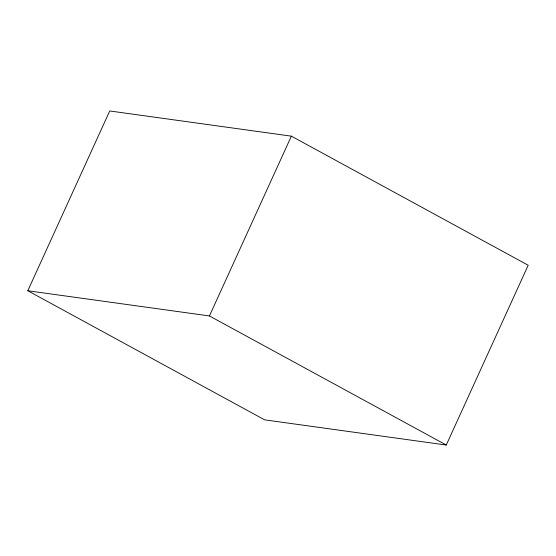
<?xml version="1.0" encoding="UTF-8"?>
<svg xmlns="http://www.w3.org/2000/svg" width="556" height="556" viewBox="0 0 556 556"><rect width="100%" height="100%" fill="white"/><g stroke="black" fill="none" stroke-linecap="round" stroke-linejoin="round"><path stroke-width="0.83" d="M27.8 290.753L109.734 110.964L291.372 136.157L528.2 265.247L446.266 445.036L264.628 419.843L27.8 290.753L209.438 315.947L446.266 445.036M209.438 315.947L291.372 136.157"/></g></svg>
